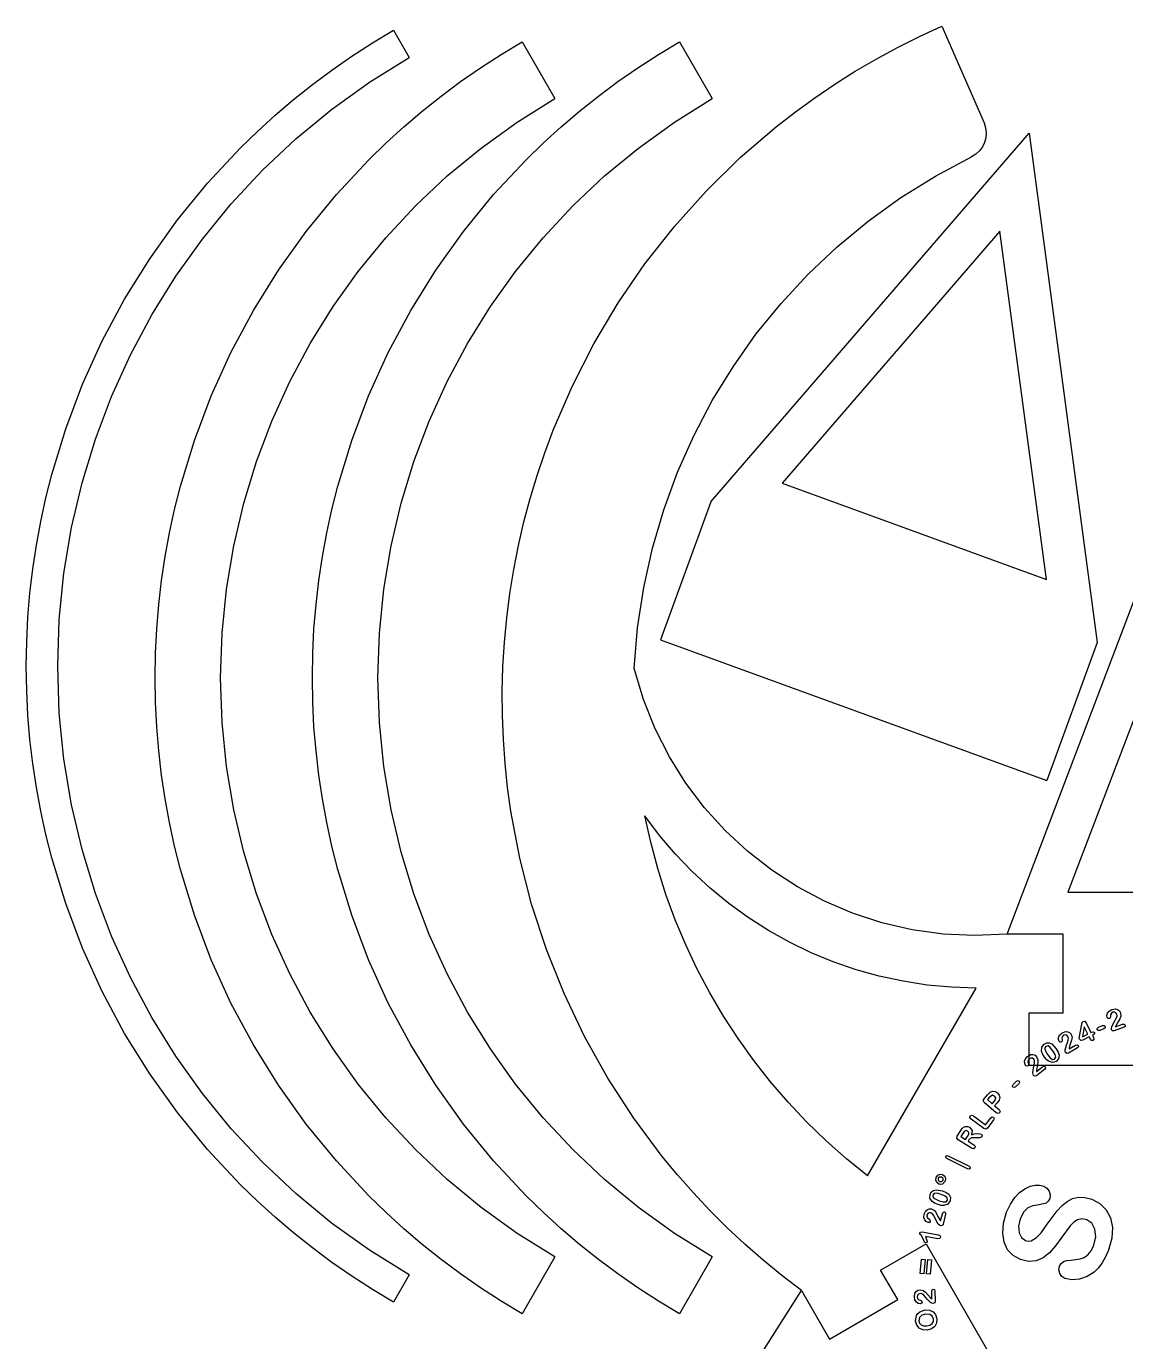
# Model space of a CAD drawing. Extents: x -180 to 1008, y 54 to 897.
# Drawn here: x 541.7 to 751.3, y 321.8 to 572.6 of the extents above; entities that cross this region are included whole.
import ezdxf

# ---------------------------------------------------------------- set-up
doc = ezdxf.new("R2010")
doc.units = 0

msp = doc.modelspace()

# ---------------------------------------------------------------- linework, layer by layer
at = {"layer": 'Visible'}
for p, q in [((607.68579, 569.455374), (611.69764, 571.861532)), ((611.696872, 571.861476), (614.697244, 566.665331)), ((712.004959, 570.674972), (716.25764, 572.624134)), ((716.257428, 572.624266), (724.329856, 554.211142)), ((603.773235, 566.928132), (607.68579, 569.455374)), ((632.235414, 567.251559), (636.247264, 569.657717)), ((636.247529, 569.657764), (642.49698, 558.832351)), ((662.235369, 567.251559), (666.24722, 569.657717)), ((666.24595, 569.657764), (672.498046, 558.832351)), ((707.837617, 568.594515), (712.004959, 570.674972)), ((599.961816, 564.282994), (603.773235, 566.928132)), ((628.322859, 564.724318), (632.235414, 567.251559)), ((658.322814, 564.724318), (662.235369, 567.251559)), ((703.757796, 566.385729), (707.837617, 568.594515)), ((596.253373, 561.523146), (599.961816, 564.282994)), ((607.112826, 561.943418), (614.697614, 566.665386)), ((624.51144, 562.079179), (628.322859, 564.724318)), ((654.511395, 562.079179), (658.322814, 564.724318)), ((699.767676, 564.051581), (703.757796, 566.385729)), ((599.915244, 556.770074), (607.112826, 561.943418)), ((620.802997, 559.319331), (624.51144, 562.079179)), ((650.802952, 559.319331), (654.511395, 562.079179)), ((695.869439, 561.595034), (699.767676, 564.051581)), ((592.649747, 558.651777), (596.253373, 561.523146)), ((617.199371, 556.447962), (620.802997, 559.319331)), ((647.199326, 556.447962), (650.802952, 559.319331)), ((692.065264, 559.019055), (695.869439, 561.595034)), ((589.152778, 555.672075), (592.649747, 558.651777)), ((593.11896, 551.169763), (599.915244, 556.770074)), ((635.280402, 554.339495), (642.497271, 558.832412)), ((665.280358, 554.339495), (672.497226, 558.832412)), ((688.357332, 556.32661), (692.065264, 559.019055)), ((585.764307, 552.587227), (589.152778, 555.672075)), ((613.702402, 553.46826), (617.199371, 556.447962)), ((628.431957, 549.417096), (635.280402, 554.339495)), ((643.702357, 553.46826), (647.199326, 556.447962)), ((658.431912, 549.417096), (665.280358, 554.339495)), ((684.747825, 553.520663), (688.357332, 556.32661)), ((582.486174, 549.400421), (585.764307, 552.587227)), ((610.31393, 550.383412), (613.702402, 553.46826)), ((640.313886, 550.383412), (643.702357, 553.46826)), ((672.225525, 481.949026), (732.926157, 552.242909)), ((677.832805, 547.580126), (684.747825, 553.520663)), ((724.328824, 554.211255), (724.634148, 553.275468)), ((724.634148, 553.275468), (724.749074, 552.325693)), ((724.749074, 552.325693), (724.682631, 551.386552)), ((732.926157, 552.242909), (745.898662, 455.135921)), ((576.268284, 542.733689), (582.486174, 549.400421)), ((586.738067, 545.166895), (593.11896, 551.169763)), ((607.035797, 547.196606), (610.31393, 550.383412)), ((621.965345, 544.088442), (628.431957, 549.417096)), ((637.035752, 547.196606), (640.313886, 550.383412)), ((651.9653, 544.088442), (658.431912, 549.417096)), ((724.041747, 549.638666), (723.485364, 548.879167)), ((724.443846, 550.482669), (724.041747, 549.638666)), ((724.682631, 551.386552), (724.443846, 550.482669)), ((600.817908, 540.529874), (607.035797, 547.196606)), ((630.817863, 540.529874), (637.035752, 547.196606)), ((671.337652, 541.22117), (677.832805, 547.580126)), ((715.05021, 544.046065), (721.945883, 547.712174)), ((722.783725, 548.228796), (721.945857, 547.712174)), ((723.485364, 548.879167), (722.783725, 548.228796)), ((580.786659, 538.785879), (586.738067, 545.166895)), ((570.513834, 535.697379), (576.268284, 542.733689)), ((615.893974, 538.376758), (621.965345, 544.088442)), ((645.893929, 538.376758), (651.9653, 544.088442)), ((708.47227, 539.956504), (715.05021, 544.046065)), ((595.063457, 533.493564), (600.817908, 540.529874)), ((625.063412, 533.493564), (630.817863, 540.529874)), ((665.27981, 534.467518), (671.337652, 541.22117)), ((702.226108, 535.464784), (708.47227, 539.956504)), ((575.278827, 532.051126), (580.786659, 538.785879)), ((610.231254, 532.305269), (615.893974, 538.376758)), ((640.231209, 532.305269), (645.893929, 538.376758)), ((565.237546, 528.316995), (570.513834, 535.697379)), ((659.676725, 527.342893), (665.27981, 534.467518)), ((696.325767, 530.592199), (702.226108, 535.464784)), ((570.228666, 524.987044), (575.278827, 532.051126)), ((589.787169, 526.11318), (595.063457, 533.493564)), ((604.990594, 525.897202), (610.231254, 532.305269)), ((619.787124, 526.11318), (625.063412, 533.493564)), ((634.990549, 525.897202), (640.231209, 532.305269)), ((727.351393, 533.548003), (685.862133, 485.49973)), ((736.220216, 467.171801), (727.351393, 533.548003)), ((690.785292, 525.36004), (696.325767, 530.592199)), ((560.454144, 520.618039), (565.237546, 528.316995)), ((654.545844, 519.871019), (659.676725, 527.342893)), ((565.650267, 517.618044), (570.228666, 524.987044)), ((585.003767, 518.414224), (589.787169, 526.11318)), ((600.185403, 519.175781), (604.990594, 525.897202)), ((615.003722, 518.414224), (619.787124, 526.11318)), ((630.185359, 519.175781), (634.990549, 525.897202)), ((685.618726, 519.789601), (690.785292, 525.36004)), ((556.178353, 512.626015), (560.454144, 520.618039)), ((595.829092, 512.164232), (600.185403, 519.175781)), ((625.829047, 512.164232), (630.185359, 519.175781)), ((649.904613, 512.07562), (654.545844, 519.871019)), ((680.840113, 513.902175), (685.618726, 519.789601)), ((561.557724, 509.968534), (565.650267, 517.618044)), ((580.727976, 510.422199), (585.003767, 518.414224)), ((610.727932, 510.422199), (615.003722, 518.414224)), ((552.424897, 504.366423), (556.178353, 512.626015)), ((591.935069, 504.885781), (595.829092, 512.164232)), ((621.935024, 504.885781), (625.829047, 512.164232)), ((645.770477, 503.98042), (649.904613, 512.07562)), ((676.463496, 507.719055), (680.840113, 513.902175)), ((557.96513, 502.062925), (561.557724, 509.968534)), ((576.97452, 502.162608), (580.727976, 510.422199)), ((606.974475, 502.162608), (610.727932, 510.422199)), ((672.502921, 501.261533), (676.463496, 507.719055)), ((549.208499, 495.864768), (552.424897, 504.366423)), ((588.516743, 497.363654), (591.935069, 504.885781)), ((618.516698, 497.363654), (621.935024, 504.885781)), ((554.886578, 493.925627), (557.96513, 502.062925)), ((573.758122, 493.660953), (576.97452, 502.162608)), ((603.758077, 493.660953), (606.974475, 502.162608)), ((642.160882, 495.609142), (645.770477, 503.98042)), ((668.97243, 494.550902), (672.502921, 501.261533)), ((585.587524, 489.621076), (588.516743, 497.363654)), ((615.587479, 489.621076), (618.516698, 497.363654)), ((546.543884, 487.146552), (549.208499, 495.864768)), ((640.55824, 491.327388), (642.160882, 495.609142)), ((665.886067, 487.608456), (668.97243, 494.550902)), ((552.33616, 485.581048), (554.886578, 493.925627)), ((571.093506, 484.942736), (573.758122, 493.660953)), ((601.093461, 484.942736), (603.758077, 493.660953)), ((583.16082, 481.681272), (585.587524, 489.621076)), ((613.160775, 481.681272), (615.587479, 489.621076)), ((639.093275, 486.985511), (640.55824, 491.327388)), ((545.423095, 482.714203), (546.543884, 487.146552)), ((637.768168, 482.586476), (639.093275, 486.985511)), ((663.257876, 480.455487), (665.886067, 487.608456)), ((550.327969, 477.053599), (552.33616, 485.581048)), ((569.972718, 480.510387), (571.093506, 484.942736)), ((599.972673, 480.510387), (601.093461, 484.942736)), ((685.862133, 485.49973), (736.220216, 467.171801)), ((728.721933, 399.510784), (761.718079, 486.325758)), ((544.445774, 478.237277), (545.423095, 482.714203)), ((581.250042, 473.567468), (583.16082, 481.681272)), ((611.249998, 473.567468), (613.160775, 481.681272)), ((636.5851, 478.133249), (637.768168, 482.586476)), ((672.225525, 481.949026), (662.650267, 455.63757)), ((568.995397, 476.033461), (569.972718, 480.510387)), ((598.995352, 476.033461), (599.972673, 480.510387)), ((661.101902, 473.113289), (663.257876, 480.455487)), ((543.613761, 473.718962), (544.445774, 478.237277)), ((548.876099, 468.367689), (550.327969, 477.053599)), ((635.546253, 473.628795), (636.5851, 478.133249)), ((568.163383, 471.515146), (568.995397, 476.033461)), ((598.163338, 471.515146), (598.995352, 476.033461)), ((542.928895, 469.162445), (543.613761, 473.718962)), ((567.478518, 466.958629), (568.163383, 471.515146)), ((579.868599, 465.30289), (581.250042, 473.567468)), ((597.478473, 466.958629), (598.163338, 471.515146)), ((609.868554, 465.30289), (611.249998, 473.567468)), ((634.653805, 469.076081), (635.546253, 473.628795)), ((659.432187, 465.603153), (661.101902, 473.113289)), ((542.393018, 464.570916), (542.928895, 469.162445)), ((633.909939, 464.478071), (634.653805, 469.076081)), ((547.994643, 459.547728), (548.876099, 468.367689)), ((566.94264, 462.3671), (567.478518, 466.958629)), ((596.942596, 462.3671), (597.478473, 466.958629)), ((762.874307, 466.85192), (740.321252, 407.510981)), ((542.00797, 459.947561), (542.393018, 464.570916)), ((579.0299, 456.910764), (579.868599, 465.30289)), ((609.029855, 456.910764), (609.868554, 465.30289)), ((633.316836, 459.83773), (633.909939, 464.478071)), ((658.262775, 457.946373), (659.432187, 465.603153)), ((566.557592, 457.743744), (566.94264, 462.3671)), ((596.557548, 457.743744), (596.942596, 462.3671)), ((541.775592, 455.295568), (542.00797, 459.947561)), ((547.697692, 450.618125), (547.994643, 459.547728)), ((632.878519, 455.180219), (633.316836, 459.83773)), ((566.325214, 453.091751), (566.557592, 457.743744)), ((578.747353, 448.414314), (579.0299, 456.910764)), ((596.325169, 453.091751), (596.557548, 457.743744)), ((608.747308, 448.414314), (609.029855, 456.910764)), ((657.607712, 450.164242), (658.262775, 457.946373)), ((541.697723, 450.618125), (541.775592, 455.295568)), ((632.596577, 450.530967), (632.878519, 455.180219)), ((662.650267, 455.63757), (736.323403, 428.8242)), ((745.898662, 455.135921), (736.323403, 428.8242)), ((566.247345, 448.414309), (566.325214, 453.091751)), ((596.247301, 448.414309), (596.325169, 453.091751)), ((541.775592, 445.940682), (541.697723, 450.618125)), ((547.994643, 441.688522), (547.697692, 450.618125)), ((632.46953, 445.893346), (632.596577, 450.530967)), ((659.374696, 444.283709), (657.607712, 450.164242)), ((566.325214, 443.736866), (566.247345, 448.414309)), ((579.0299, 439.917864), (578.747353, 448.414314)), ((596.325169, 443.736866), (596.247301, 448.414309)), ((609.029855, 439.917864), (608.747308, 448.414314)), ((542.00797, 441.288689), (541.775592, 445.940682)), ((632.495902, 441.270726), (632.46953, 445.893346)), ((661.630324, 438.671384), (659.374696, 444.283709)), ((548.876099, 432.868561), (547.994643, 441.688522)), ((566.557592, 439.084873), (566.325214, 443.736866)), ((596.557548, 439.084873), (596.325169, 443.736866)), ((542.393018, 436.665334), (542.00797, 441.288689)), ((566.94264, 434.461517), (566.557592, 439.084873)), ((579.868599, 431.525737), (579.0299, 439.917864)), ((596.942596, 434.461517), (596.557548, 439.084873)), ((609.868554, 431.525737), (609.029855, 439.917864)), ((632.674215, 436.66648), (632.495902, 441.270726)), ((542.928895, 432.073804), (542.393018, 436.665334)), ((633.00299, 432.083978), (632.674215, 436.66648)), ((664.34639, 433.347356), (661.630324, 438.671384)), ((567.478518, 429.869988), (566.94264, 434.461517)), ((597.478473, 429.869988), (596.942596, 434.461517)), ((543.613761, 427.517288), (542.928895, 432.073804)), ((550.327969, 424.182651), (548.876099, 432.868561)), ((581.250042, 423.261159), (579.868599, 431.525737)), ((611.249998, 423.261159), (609.868554, 431.525737)), ((633.480751, 427.526592), (633.00299, 432.083978)), ((667.494689, 428.331717), (664.34639, 433.347356)), ((568.163383, 425.313471), (567.478518, 429.869988)), ((598.163338, 425.313471), (597.478473, 429.869988)), ((544.445774, 422.998973), (543.613761, 427.517288)), ((634.106018, 422.997694), (633.480751, 427.526592)), ((671.047015, 423.644556), (667.494689, 428.331717)), ((552.33616, 415.655202), (550.327969, 424.182651)), ((568.995397, 420.795156), (568.163383, 425.313471)), ((598.995352, 420.795156), (598.163338, 425.313471)), ((545.423095, 418.522047), (544.445774, 422.998973)), ((583.16082, 415.147356), (581.250042, 423.261159)), ((613.160775, 415.147356), (611.249998, 423.261159)), ((635.793164, 414.038843), (634.106018, 422.997694)), ((660.764199, 417.046394), (659.641217, 422.126929)), ((662.457459, 418.36844), (659.641217, 422.126929)), ((674.975164, 419.305962), (671.047015, 423.644556)), ((569.972718, 416.31823), (568.995397, 420.795156)), ((599.972673, 416.31823), (598.995352, 420.795156)), ((679.25093, 415.336026), (674.975164, 419.305962)), ((546.543884, 414.089698), (545.423095, 418.522047)), ((571.093506, 411.885881), (569.972718, 416.31823)), ((601.093461, 411.885881), (599.972673, 416.31823)), ((662.110505, 412.039881), (660.764199, 417.046394)), ((665.475882, 414.810494), (662.457459, 418.36844)), ((549.208499, 405.371482), (546.543884, 414.089698)), ((554.886578, 407.310623), (552.33616, 415.655202)), ((585.587524, 407.207552), (583.16082, 415.147356)), ((615.587479, 407.207552), (613.160775, 415.147356)), ((638.052605, 405.234397), (635.793164, 414.038843)), ((668.685489, 411.458814), (665.475882, 414.810494)), ((683.846109, 411.754838), (679.25093, 415.336026)), ((573.758122, 403.167664), (571.093506, 411.885881)), ((603.758077, 403.167664), (601.093461, 411.885881)), ((663.676044, 407.114012), (662.110505, 412.039881)), ((672.07528, 408.319122), (668.685489, 411.458814)), ((688.732495, 408.582488), (683.846109, 411.754838)), ((557.96513, 399.173324), (554.886578, 407.310623)), ((588.516743, 399.464974), (585.587524, 407.207552)), ((618.516698, 399.464974), (615.587479, 407.207552)), ((665.456721, 402.275405), (663.676044, 407.114012)), ((675.634259, 405.397141), (672.07528, 408.319122)), ((693.881883, 405.839065), (688.732495, 408.582488)), ((740.321252, 407.510981), (793.909893, 407.511774)), ((552.424897, 396.869826), (549.208499, 405.371482)), ((640.872518, 396.611325), (638.052605, 405.234397)), ((679.351427, 402.698594), (675.634259, 405.397141)), ((699.266069, 403.54466), (693.881883, 405.839065)), ((576.97452, 394.666009), (573.758122, 403.167664)), ((606.974475, 394.666009), (603.758077, 403.167664)), ((667.448446, 397.530681), (665.456721, 402.275405)), ((683.215786, 400.229204), (679.351427, 402.698594)), ((704.856846, 401.719362), (699.266069, 403.54466)), ((710.626011, 400.383262), (704.856846, 401.719362)), ((561.557724, 391.267716), (557.96513, 399.173324)), ((591.935069, 391.942846), (588.516743, 399.464974)), ((621.935024, 391.942846), (618.516698, 399.464974)), ((687.216337, 397.994693), (683.215786, 400.229204)), ((716.545357, 399.556449), (710.626011, 400.383262)), ((722.58668, 399.259014), (716.545357, 399.556449)), ((728.721775, 399.511046), (722.58668, 399.259014)), ((728.721933, 399.511049), (728.721933, 399.511843)), ((728.721933, 399.511843), (728.721933, 399.511843)), ((739.42167, 399.510784), (728.721933, 399.510784)), ((739.42167, 384.512103), (739.42167, 399.510784)), ((556.178353, 388.610235), (552.424897, 396.869826)), ((644.241082, 388.196599), (640.872518, 396.611325)), ((669.647123, 392.886461), (667.448446, 397.530681)), ((691.342082, 396.000784), (687.216337, 397.994693)), ((580.727976, 386.406418), (576.97452, 394.666009)), ((610.727932, 386.406418), (606.974475, 394.666009)), ((695.582024, 394.253201), (691.342082, 396.000784)), ((699.925164, 392.757665), (695.582024, 394.253201)), ((565.650267, 383.618206), (561.557724, 391.267716)), ((595.829092, 384.664396), (591.935069, 391.942846)), ((625.829047, 384.664396), (621.935024, 391.942846)), ((672.048661, 388.349363), (669.647123, 392.886461)), ((704.360504, 391.519899), (699.925164, 392.757665)), ((708.877045, 390.545627), (704.360504, 391.519899)), ((702.115467, 353.428363), (722.803212, 389.261104)), ((713.463791, 389.840571), (708.877045, 390.545627)), ((718.109741, 389.410454), (713.463791, 389.840571)), ((722.8039, 389.260998), (718.109741, 389.410454)), ((560.454144, 380.618211), (556.178353, 388.610235)), ((585.003767, 378.414393), (580.727976, 386.406418)), ((615.003722, 378.414393), (610.727932, 386.406418)), ((648.146474, 380.017189), (644.241082, 388.196599)), ((674.648966, 383.926007), (672.048661, 388.349363)), ((600.185403, 377.652847), (595.829092, 384.664396)), ((630.185359, 377.652847), (625.829047, 384.664396)), ((677.443947, 379.623014), (674.648966, 383.926007)), ((732.923511, 374.511924), (732.923511, 384.512103)), ((732.923511, 384.512103), (739.42167, 384.512103)), ((747.768523, 384.041924), (747.877663, 384.469156)), ((747.820831, 383.649819), (747.768523, 384.041924)), ((747.877663, 384.469156), (748.183045, 384.858413)), ((748.183045, 384.858413), (748.709697, 385.1559)), ((748.450856, 383.921644), (748.410348, 383.613209)), ((748.462497, 384.159758), (748.450856, 383.921644)), ((748.609196, 384.458522), (748.462497, 384.159758)), ((748.878845, 384.637354), (748.609196, 384.458522)), ((748.709697, 385.1559), (749.412959, 385.271398)), ((749.192376, 384.67002), (748.878845, 384.637354)), ((749.473866, 384.545653), (749.192376, 384.67002)), ((749.412959, 385.271398), (749.803695, 385.160578)), ((749.655661, 384.285634), (749.473866, 384.545653)), ((749.591235, 383.574852), (749.692147, 383.953479)), ((749.692147, 383.953479), (749.655661, 384.285634)), ((749.803695, 385.160578), (750.128921, 384.906393)), ((750.128921, 384.906393), (750.342677, 384.549418)), ((750.391016, 383.921919), (750.219355, 383.406609)), ((750.342677, 384.549418), (750.391016, 383.921919)), ((570.228666, 376.249206), (565.650267, 383.618206)), ((742.547983, 380.036584), (742.981978, 382.373881)), ((742.981978, 382.373881), (743.066671, 382.718125)), ((743.066671, 382.718125), (743.223728, 382.89144)), ((743.423091, 381.891123), (743.077863, 379.980918)), ((743.223728, 382.89144), (743.549972, 382.922135)), ((744.113467, 380.49186), (743.423091, 381.891123)), ((743.549972, 382.922135), (743.79655, 382.652995)), ((743.79655, 382.652995), (744.71624, 380.788918)), ((745.911415, 381.571957), (746.150121, 381.772497)), ((745.91406, 381.319113), (745.911415, 381.571957)), ((746.096834, 381.142882), (745.91406, 381.319113)), ((746.150121, 381.772497), (746.931276, 382.104139)), ((747.184509, 381.508393), (746.40338, 381.176752)), ((746.931276, 382.104139), (747.23888, 382.135537)), ((747.184535, 381.508393), (747.184509, 381.508393)), ((747.4243, 381.706463), (747.184535, 381.508393)), ((747.23888, 382.135537), (747.421654, 381.959306)), ((747.421654, 381.959306), (747.4243, 381.706463)), ((747.985904, 383.452276), (747.820831, 383.649819)), ((748.225643, 383.44418), (747.985904, 383.452276)), ((748.410348, 383.613209), (748.225643, 383.44418)), ((748.62765, 381.585413), (748.691494, 381.876544)), ((748.645642, 381.320791), (748.62765, 381.585413)), ((748.840719, 381.111196), (748.645642, 381.320791)), ((748.691494, 381.876544), (749.083976, 382.69083)), ((749.083976, 382.69083), (749.35274, 383.158248)), ((751.03398, 381.78167), (749.173644, 381.113842)), ((749.35274, 383.158248), (749.591235, 383.574852)), ((749.491858, 382.086859), (749.426982, 381.878103)), ((749.426982, 381.878103), (749.42722, 381.878222)), ((749.42722, 381.878222), (750.746643, 382.351873)), ((749.839255, 382.756553), (749.491858, 382.086859)), ((750.219355, 383.406609), (749.839255, 382.756553)), ((750.746643, 382.351873), (751.076472, 382.378969)), ((751.250832, 381.956533), (751.03398, 381.78167)), ((751.076472, 382.378969), (751.259034, 382.196269)), ((751.259034, 382.196269), (751.250832, 381.956533)), ((565.237546, 372.919255), (560.454144, 380.618211)), ((652.576871, 372.100065), (648.146474, 380.017189)), ((680.429508, 375.447003), (677.443947, 379.623014)), ((735.809662, 378.579219), (736.275884, 378.78703)), ((736.275884, 378.78703), (736.750308, 378.792322)), ((736.750308, 378.792322), (737.230632, 378.603269)), ((738.512034, 379.470443), (738.541138, 379.910436)), ((738.63525, 379.094539), (738.512034, 379.470443)), ((738.541138, 379.910436), (738.770108, 380.349017)), ((738.833687, 378.930553), (738.63525, 379.094539)), ((738.770108, 380.349017), (739.233393, 380.73788)), ((739.070859, 378.966475), (738.833687, 378.930553)), ((739.221486, 379.166458), (739.070859, 378.966475)), ((739.262107, 380.033866), (739.172591, 379.713298)), ((739.172591, 379.713298), (739.204818, 379.477097)), ((739.204818, 379.477097), (739.221486, 379.166458)), ((739.233393, 380.73788), (739.903634, 380.980164)), ((739.494457, 380.259035), (739.262107, 380.033866)), ((739.796743, 380.348549), (739.494457, 380.259035)), ((740.096224, 380.277804), (739.796743, 380.348549)), ((739.903634, 380.980164), (740.308049, 380.942741)), ((740.052462, 378.382954), (740.231109, 378.891673)), ((740.322549, 380.055459), (740.096224, 380.277804)), ((740.231109, 378.891673), (740.389329, 379.344898)), ((740.308049, 380.942741), (740.674312, 380.752384)), ((740.419227, 379.735597), (740.322549, 380.055459)), ((740.389329, 379.344898), (740.419227, 379.735597)), ((740.674312, 380.752384), (740.949795, 380.440568)), ((741.037743, 379.294495), (740.783055, 378.585841)), ((740.949795, 380.440568), (741.112197, 379.832524)), ((741.112197, 379.832524), (741.037743, 379.294495)), ((742.494616, 379.615302), (742.497262, 379.739)), ((742.522927, 379.515467), (742.494616, 379.615302)), ((742.497262, 379.739), (742.517106, 379.874609)), ((742.517106, 379.874609), (742.547983, 380.036584)), ((742.775127, 379.289534), (742.522927, 379.515467)), ((743.170626, 379.355891), (742.775127, 379.289534)), ((743.077863, 379.980918), (744.113467, 380.49186)), ((744.379611, 379.952383), (743.170626, 379.355891)), ((744.600644, 379.504428), (744.379611, 379.952383)), ((744.601385, 379.504423), (744.600644, 379.504428)), ((744.818713, 379.270267), (744.601385, 379.504423)), ((744.71624, 380.788918), (744.819798, 380.840011)), ((745.083032, 379.286883), (744.818713, 379.270267)), ((744.819798, 380.840011), (745.140975, 380.935587)), ((745.12936, 380.321924), (744.982464, 380.249441)), ((744.982464, 380.249441), (745.20347, 379.801486)), ((745.258239, 379.484122), (745.083032, 379.286883)), ((745.373015, 380.520001), (745.12936, 380.321924)), ((745.140975, 380.935587), (745.36349, 380.769865)), ((745.20347, 379.801486), (745.258239, 379.484122)), ((745.36349, 380.769865), (745.373015, 380.520001)), ((746.40338, 381.176752), (746.096834, 381.142882)), ((749.173644, 381.113842), (748.840719, 381.111196)), ((575.278827, 369.185124), (570.228666, 376.249206)), ((589.787169, 370.715437), (585.003767, 378.414393)), ((604.990594, 370.931426), (600.185403, 377.652847)), ((619.787124, 370.715437), (615.003722, 378.414393)), ((634.990549, 370.931426), (630.185359, 377.652847)), ((732.217974, 375.777269), (732.622098, 376.227314)), ((732.622098, 376.227314), (733.251674, 376.561273)), ((733.251674, 376.561273), (733.657359, 376.580985)), ((733.657359, 376.580985), (734.046719, 376.44392)), ((734.046719, 376.44392), (734.36324, 376.17386)), ((735.280655, 377.258597), (735.3282, 378.003266)), ((735.484781, 376.721581), (735.280655, 377.258597)), ((735.3282, 378.003266), (735.809662, 378.579219)), ((735.861256, 376.094123), (735.484781, 376.721581)), ((735.92797, 377.89171), (735.919358, 377.561444)), ((735.919358, 377.561444), (736.427199, 376.574928)), ((736.125998, 378.135076), (735.92797, 377.89171)), ((736.536207, 378.2201), (736.125998, 378.135076)), ((736.427199, 376.574928), (736.942474, 375.925184)), ((736.966895, 377.941851), (736.536207, 378.2201)), ((737.468518, 377.312067), (736.966895, 377.941851)), ((737.230632, 378.603269), (738.106481, 377.682687)), ((737.89447, 376.588327), (737.468518, 377.312067)), ((737.468518, 377.312067), (737.468518, 377.312067)), ((738.009723, 376.071919), (737.89447, 376.588327)), ((738.106481, 377.68269), (738.4892, 377.026995)), ((738.106481, 377.682687), (738.106481, 377.68269)), ((738.4892, 377.026995), (738.649193, 376.440324)), ((738.649193, 376.440324), (738.534523, 375.770141)), ((739.806135, 377.212684), (739.81566, 377.510581)), ((739.872228, 376.955822), (739.806135, 377.212684)), ((739.81566, 377.510581), (740.052462, 378.382954)), ((740.102389, 376.785478), (739.872228, 376.955822)), ((740.429228, 376.848909), (740.102389, 376.785478)), ((742.135868, 377.84599), (740.429228, 376.848909)), ((740.564139, 377.863876), (740.538475, 377.646772)), ((740.538475, 377.646772), (740.538501, 377.646772)), ((740.538501, 377.646772), (741.748916, 378.353942)), ((740.783055, 378.585841), (740.564139, 377.863876)), ((741.748916, 378.353942), (742.068188, 378.440953)), ((742.068188, 378.440953), (742.281124, 378.29476)), ((742.317055, 378.057593), (742.135868, 377.84599)), ((742.281124, 378.29476), (742.317055, 378.057593)), ((683.601559, 371.404595), (680.429508, 375.447003)), ((732.052822, 375.310891), (732.217974, 375.777269)), ((732.085789, 374.871172), (732.052822, 375.310891)), ((732.260519, 374.516282), (732.085789, 374.871172)), ((732.480017, 374.381773), (732.260519, 374.516282)), ((732.709808, 374.450631), (732.480017, 374.381773)), ((732.749376, 375.534304), (732.705733, 375.204343)), ((732.705733, 375.204343), (732.770821, 374.975005)), ((732.830881, 374.66978), (732.709808, 374.450631)), ((732.947827, 375.789858), (732.749376, 375.534304)), ((732.770821, 374.975005), (732.830881, 374.66978)), ((757.921313, 374.511924), (732.923511, 374.511924)), ((733.234529, 375.920913), (732.947827, 375.789858)), ((733.540995, 375.892907), (733.234529, 375.920913)), ((733.796265, 375.70453), (733.540995, 375.892907)), ((733.651512, 373.113698), (733.76351, 374.010672)), ((733.76351, 374.010672), (733.868999, 374.53943)), ((733.936891, 375.401402), (733.796265, 375.70453)), ((733.868999, 374.53943), (733.962026, 375.010375)), ((733.962026, 375.010375), (733.936891, 375.401402)), ((734.459336, 374.31409), (734.343925, 373.568546)), ((734.348132, 373.350008), (735.447289, 374.220073)), ((735.901737, 373.771468), (734.351942, 372.544707)), ((734.36324, 376.17386), (734.609381, 375.594632)), ((734.612027, 375.051478), (734.459336, 374.31409)), ((734.609381, 375.594632), (734.612027, 375.051478)), ((735.447289, 374.220073), (735.751216, 374.351039)), ((735.751216, 374.351039), (735.982567, 374.236184)), ((736.222465, 375.631859), (735.861256, 376.094123)), ((736.051412, 374.006407), (735.901737, 373.771468)), ((735.982567, 374.236184), (736.051412, 374.006407)), ((736.601638, 375.29568), (736.222465, 375.631859)), ((737.363505, 375.041985), (736.601638, 375.29568)), ((736.942474, 375.925184), (737.382211, 375.633629)), ((738.099178, 375.264721), (737.363505, 375.041985)), ((737.382211, 375.633629), (737.787314, 375.711893)), ((737.787314, 375.711893), (738.009723, 376.071919)), ((738.534523, 375.770141), (738.099178, 375.264721)), ((570.513834, 365.538871), (565.237546, 372.919255)), ((657.520452, 364.472198), (652.576871, 372.100065)), ((686.956005, 367.502409), (683.601559, 371.404595)), ((729.879219, 370.897792), (730.493528, 371.483293)), ((730.493528, 371.483293), (730.770361, 371.621011)), ((730.770361, 371.621011), (731.003486, 371.52044)), ((731.094714, 371.28461), (730.940065, 371.014793)), ((731.003486, 371.52044), (731.094714, 371.28461)), ((733.683949, 372.817421), (733.651512, 373.113698)), ((733.785443, 372.572377), (733.683949, 372.817421)), ((734.037221, 372.436025), (733.785443, 372.572377)), ((734.351942, 372.544707), (734.037221, 372.436025)), ((734.343925, 373.568546), (734.348952, 373.350003)), ((734.348952, 373.350003), (734.348132, 373.350008)), ((580.786659, 362.45037), (575.278827, 369.185124)), ((595.063457, 363.335053), (589.787169, 370.715437)), ((610.231254, 364.523359), (604.990594, 370.931426)), ((625.063412, 363.335053), (619.787124, 370.715437)), ((640.231209, 364.523359), (634.990549, 370.931426)), ((724.339619, 368.156786), (725.009516, 368.930199)), ((725.009516, 368.930199), (725.519447, 369.412275)), ((725.929974, 368.81155), (725.335588, 368.391955)), ((725.519447, 369.412275), (725.960454, 369.580986)), ((726.350926, 368.649456), (725.929974, 368.81155)), ((725.960454, 369.580986), (726.424533, 369.534311)), ((726.424533, 369.534311), (726.867974, 369.271022)), ((726.867974, 369.271022), (727.207216, 368.854616)), ((727.207216, 368.854616), (727.315516, 368.393088)), ((729.726449, 370.626031), (729.879219, 370.897792)), ((729.817651, 370.3902), (729.726449, 370.626031)), ((730.050775, 370.289629), (729.817651, 370.3902)), ((730.325756, 370.429292), (730.050775, 370.289629)), ((730.940065, 371.014793), (730.325756, 370.429292)), ((730.940065, 371.014793), (730.940065, 371.014793)), ((690.488754, 363.747065), (686.956005, 367.502409)), ((724.173461, 367.792654), (724.339619, 368.156786)), ((724.378539, 367.455152), (724.173461, 367.792654)), ((726.672394, 365.468342), (724.378539, 367.455152)), ((725.335588, 368.391955), (724.983958, 367.985963)), ((724.983958, 367.985963), (725.893382, 367.198273)), ((725.335588, 368.391955), (725.335588, 368.391955)), ((725.893382, 367.198273), (726.245013, 367.604263)), ((726.245013, 367.604263), (726.508062, 367.998187)), ((726.826328, 367.356576), (726.348095, 366.804426)), ((726.348095, 366.804426), (727.190527, 366.074756)), ((726.551797, 368.344018), (726.350926, 368.649456)), ((726.508062, 367.998187), (726.551797, 368.344018)), ((727.188589, 367.892794), (726.826328, 367.356576)), ((726.826328, 367.356576), (726.826328, 367.356576)), ((727.315516, 368.393088), (727.188589, 367.892794)), ((576.268284, 358.502561), (570.513834, 365.538871)), ((615.893974, 358.45187), (610.231254, 364.523359)), ((645.893929, 358.45187), (640.231209, 364.523359)), ((662.965394, 357.160559), (657.520452, 364.472198)), ((694.195714, 360.145183), (690.488754, 363.747065)), ((721.633596, 364.578595), (721.707997, 364.881317)), ((721.860502, 364.276126), (721.633596, 364.578595)), ((721.707997, 364.881317), (721.977977, 365.042033)), ((724.294084, 362.467656), (721.860502, 364.276126)), ((721.977977, 365.042033), (722.336249, 364.916316)), ((722.336249, 364.916316), (724.63619, 363.207161)), ((722.336249, 364.916316), (722.336249, 364.916316)), ((724.63619, 363.207161), (725.600489, 364.504784)), ((726.126427, 364.113937), (724.977925, 362.568428)), ((725.600489, 364.504784), (725.852134, 364.685828)), ((725.852134, 364.685828), (726.104281, 364.628932)), ((726.104281, 364.628932), (726.233107, 364.40606)), ((726.233107, 364.40606), (726.126427, 364.113937)), ((727.016484, 365.315966), (726.672394, 365.468342)), ((727.297736, 365.456082), (727.016484, 365.315966)), ((727.190527, 366.074756), (727.39071, 365.752137)), ((727.39071, 365.752137), (727.297736, 365.456082)), ((586.738067, 356.069355), (580.786659, 362.45037)), ((600.817908, 356.298744), (595.063457, 363.335053)), ((630.817863, 356.298744), (625.063412, 363.335053)), ((719.217292, 360.993556), (719.908144, 362.091393)), ((720.280572, 361.558771), (719.888645, 360.935983)), ((719.908144, 362.091393), (720.173177, 362.467193)), ((720.173177, 362.467193), (720.433553, 362.709501)), ((720.280598, 361.558771), (720.280572, 361.558771)), ((720.623815, 361.993259), (720.280598, 361.558771)), ((720.433553, 362.709501), (720.796694, 362.868084)), ((720.90594, 362.088612), (720.623815, 361.993259)), ((720.796694, 362.868084), (721.19751, 362.869672)), ((721.193489, 362.006028), (720.90594, 362.088612)), ((721.185128, 360.964166), (721.401663, 361.399045)), ((721.417273, 361.741453), (721.193489, 362.006028)), ((721.19751, 362.869672), (721.580785, 362.717335)), ((721.401663, 361.399045), (721.417273, 361.741453)), ((721.580785, 362.717335), (722.043276, 362.131207)), ((722.043276, 362.131207), (721.958742, 361.295964)), ((721.958742, 361.295964), (722.456555, 361.46182)), ((722.456555, 361.46182), (723.037394, 361.50245)), ((723.037394, 361.50245), (723.542853, 361.463606)), ((723.542853, 361.463606), (723.82048, 361.390446)), ((723.82048, 361.390446), (723.925123, 361.264301)), ((723.925123, 361.264301), (723.953619, 361.087721)), ((724.660981, 362.335534), (724.294084, 362.467656)), ((724.977925, 362.568428), (724.660981, 362.335534)), ((698.07279, 356.703382), (694.195714, 360.145183)), ((719.116221, 360.616112), (719.217292, 360.993556)), ((719.370644, 360.31956), (719.116221, 360.616112)), ((721.934559, 358.706151), (719.370644, 360.31956)), ((719.888645, 360.935983), (720.804658, 360.359562)), ((720.804658, 360.359562), (721.185128, 360.964166)), ((721.43754, 360.291289), (721.288791, 360.054903)), ((721.288791, 360.054903), (722.359347, 359.381219)), ((721.672649, 360.558986), (721.43754, 360.291265)), ((721.43754, 360.291265), (721.43754, 360.291289)), ((721.995837, 360.67926), (721.672649, 360.558986)), ((722.29717, 358.601704), (721.934559, 358.706151)), ((722.537623, 360.703205), (721.995837, 360.67926)), ((722.559081, 358.785934), (722.29717, 358.601704)), ((722.359347, 359.381219), (722.612103, 359.092075)), ((723.157885, 360.690479), (722.537623, 360.703205)), ((722.612103, 359.092075), (722.559081, 358.785934)), ((723.493218, 360.688891), (723.157885, 360.690479)), ((723.71171, 360.738606), (723.493218, 360.688891)), ((723.886414, 360.895205), (723.71171, 360.738606)), ((723.953619, 361.087721), (723.886414, 360.895205)), ((582.486174, 351.835829), (576.268284, 358.502561)), ((607.035797, 349.632011), (600.817908, 356.298744)), ((621.965345, 352.740186), (615.893974, 358.45187)), ((637.035752, 349.632011), (630.817863, 356.298744)), ((651.9653, 352.740186), (645.893929, 358.45187)), ((665.87218, 353.631752), (662.965394, 357.160559)), ((702.11589, 353.428284), (698.07279, 356.703382)), ((717.041679, 356.960343), (717.055437, 357.196909)), ((717.247762, 356.760474), (717.041679, 356.960343)), ((717.055437, 357.196909), (717.237153, 357.342993)), ((717.237153, 357.342993), (717.51687, 357.295477)), ((721.199098, 354.772839), (717.247762, 356.760474)), ((717.51687, 357.295477), (717.516896, 357.295477)), ((717.516896, 357.295477), (721.468232, 355.307842)), ((593.11896, 350.066487), (586.738067, 356.069355)), ((668.899874, 350.192117), (665.87218, 353.631752)), ((715.508764, 353.573778), (715.937547, 353.764127)), ((715.937547, 353.764127), (716.428269, 353.694198)), ((716.428269, 353.694198), (716.826096, 353.404022)), ((716.428269, 353.694198), (716.428269, 353.694198)), ((721.48244, 354.726516), (721.199098, 354.772839)), ((721.468232, 355.307842), (721.675532, 355.110373)), ((721.664155, 354.878604), (721.48244, 354.726516)), ((721.675532, 355.110373), (721.664155, 354.878604)), ((585.764307, 348.649023), (582.486174, 351.835829)), ((628.431957, 347.411532), (621.965345, 352.740186)), ((658.431912, 347.411532), (651.9653, 352.740186)), ((715.122817, 352.629069), (715.206399, 353.146112)), ((715.295643, 352.192927), (715.122817, 352.629069)), ((715.206399, 353.146112), (715.508764, 353.573778)), ((715.695983, 351.901738), (715.295643, 352.192927)), ((715.824941, 353.232834), (715.579302, 352.993762)), ((715.579302, 352.993762), (715.58724, 352.651093)), ((715.58724, 352.651093), (715.900109, 352.401437)), ((716.061452, 351.823501), (715.695983, 351.901738)), ((716.224117, 353.194496), (715.824941, 353.232834)), ((715.900109, 352.401437), (716.293306, 352.362644)), ((716.407076, 351.89552), (716.061452, 351.823501)), ((716.531933, 352.946873), (716.224064, 353.194496)), ((716.224064, 353.194496), (716.224117, 353.194496)), ((716.293306, 352.362644), (716.536431, 352.602732)), ((716.906874, 352.451399), (716.407076, 351.89552)), ((716.536431, 352.602732), (716.531933, 352.946873)), ((716.826096, 353.404022), (716.99498, 352.9724)), ((716.99498, 352.9724), (716.906874, 352.451399)), ((732.108807, 351.011318), (733.101457, 351.461633)), ((733.101457, 351.461633), (734.048836, 351.673443)), ((734.048836, 351.673443), (734.928138, 351.673544)), ((734.928138, 351.673544), (735.716502, 351.488695)), ((735.716502, 351.488695), (736.3179, 351.125533)), ((736.3179, 351.125533), (736.76441, 350.542927)), ((589.152778, 345.564175), (585.764307, 348.649023)), ((599.915244, 344.466176), (593.11896, 350.066487)), ((610.31393, 346.445205), (607.035797, 349.632011)), ((640.313886, 346.445205), (637.035752, 349.632011)), ((672.046996, 346.845023), (668.899874, 350.192117)), ((714.013182, 349.190297), (714.052923, 349.939934)), ((714.421831, 348.565952), (714.013182, 349.190297)), ((714.052923, 349.939934), (714.301287, 350.385863)), ((714.301287, 350.385863), (714.677709, 350.674687)), ((714.572431, 349.774313), (714.559976, 349.460805)), ((714.559976, 349.460805), (714.75121, 349.191395)), ((714.849661, 350.088418), (714.572431, 349.774313)), ((714.677709, 350.674687), (715.175443, 350.811548)), ((714.75121, 349.191395), (715.749297, 348.706705)), ((715.361153, 350.124124), (714.849661, 350.088418)), ((715.175443, 350.811548), (716.428402, 350.600344)), ((716.140297, 349.921128), (715.361153, 350.124124)), ((715.749297, 348.706705), (716.551327, 348.495917)), ((716.915235, 349.597567), (716.140297, 349.921128)), ((716.140297, 349.921128), (716.140297, 349.921128)), ((716.428402, 350.600344), (717.127959, 350.305302)), ((716.428402, 350.600344), (716.428402, 350.600344)), ((717.317242, 349.253521), (716.915235, 349.597567)), ((717.078059, 348.526426), (717.355236, 348.832038)), ((717.127959, 350.305302), (717.607886, 349.931873)), ((717.355236, 348.832038), (717.317242, 349.253521)), ((717.872999, 348.661334), (717.417969, 348.041813)), ((717.607886, 349.931873), (717.918136, 349.326859)), ((717.918136, 349.326859), (717.872999, 348.661334)), ((729.345225, 348.08453), (730.18468, 349.336304)), ((730.18468, 349.336304), (731.113744, 350.310179)), ((731.113744, 350.310179), (732.108807, 351.011318)), ((736.562447, 348.604415), (736.164494, 348.271387)), ((736.857675, 349.150914), (736.562447, 348.604415)), ((736.76441, 350.542927), (736.968251, 349.857553)), ((736.968251, 349.857553), (736.857675, 349.150914)), ((740.159698, 348.574922), (741.187814, 349.110486)), ((741.187814, 349.110486), (742.312345, 349.376563)), ((742.312345, 349.376563), (743.54132, 349.355582)), ((743.54132, 349.355582), (744.898803, 348.994746)), ((744.898803, 348.994746), (746.433384, 348.170111)), ((744.898803, 348.994746), (744.898803, 348.994746)), ((613.702402, 343.360357), (610.31393, 346.445205)), ((635.280402, 342.489133), (628.431957, 347.411532)), ((643.702357, 343.360357), (640.313886, 346.445205)), ((665.280358, 342.489133), (658.431912, 347.411532)), ((675.31207, 343.593843), (672.046996, 346.845023)), ((712.859812, 345.54351), (712.913205, 346.14601)), ((712.913205, 346.14601), (713.216629, 346.790878)), ((713.216629, 346.790878), (713.529392, 347.049997)), ((713.587018, 346.268237), (713.436233, 345.991388)), ((713.529392, 347.049997), (713.923118, 347.173883)), ((713.849009, 346.429651), (713.587018, 346.268237)), ((714.16627, 346.432032), (713.849009, 346.429651)), ((713.923118, 347.173883), (714.338381, 347.147663)), ((714.460619, 346.273849), (714.16627, 346.432032)), ((714.338381, 347.147663), (714.882761, 346.831867)), ((714.907288, 348.258729), (714.421831, 348.565952)), ((714.715386, 345.976124), (714.460619, 346.273849)), ((714.882761, 346.831867), (715.210024, 346.398367)), ((715.584885, 347.982515), (714.907288, 348.258729)), ((715.210024, 346.398367), (715.530169, 345.71678)), ((716.151172, 347.829327), (715.584885, 347.982515)), ((716.020256, 344.879245), (716.377814, 346.234735)), ((716.656208, 347.787792), (716.151172, 347.829327)), ((716.377814, 346.234735), (716.542411, 346.521826)), ((717.010511, 346.148389), (716.506374, 344.237202)), ((716.542411, 346.521826), (716.79641, 346.5687)), ((716.551327, 348.495917), (717.078059, 348.526426)), ((717.417969, 348.041813), (716.656208, 347.787792)), ((716.79641, 346.5687), (716.989344, 346.426158)), ((716.989344, 346.426158), (717.010511, 346.148389)), ((728.042868, 344.42981), (728.635071, 346.514511)), ((728.635071, 346.514511), (729.345225, 348.08453)), ((731.904146, 346.563725), (731.242007, 345.249402)), ((732.704701, 347.330191), (731.904146, 346.563725)), ((733.66101, 347.732041), (732.704701, 347.330191)), ((734.816021, 347.94297), (733.66101, 347.732041)), ((736.164494, 348.271387), (734.816021, 347.94297)), ((736.362482, 344.228048), (738.253298, 346.7911)), ((738.253298, 346.7911), (739.195524, 347.800209)), ((739.195524, 347.800209), (740.159698, 348.574922)), ((746.433384, 348.170111), (747.630093, 346.968146)), ((747.630093, 346.968146), (748.438824, 345.44037)), ((592.649747, 342.584473), (589.152778, 345.564175)), ((607.112826, 339.292831), (599.915244, 344.466176)), ((678.693617, 340.441948), (675.31207, 343.593843)), ((713.007449, 345.071295), (712.859812, 345.54351)), ((713.297591, 344.739241), (713.007449, 345.071295)), ((713.65028, 344.560107), (713.297591, 344.739241)), ((713.436233, 345.991388), (713.430756, 345.667879)), ((713.430756, 345.667879), (713.593765, 345.377693)), ((713.593765, 345.377693), (713.783392, 345.233238)), ((713.906582, 344.584158), (713.65028, 344.560107)), ((713.783392, 345.233238), (714.014558, 345.025059)), ((714.049139, 344.777084), (713.906582, 344.584158)), ((714.014558, 345.025059), (714.049139, 344.777084)), ((714.923427, 345.543515), (714.715386, 345.976124)), ((715.156207, 345.057172), (714.923427, 345.543515)), ((715.604649, 344.272307), (715.156207, 345.057172)), ((715.530169, 345.71678), (715.885054, 345.051025)), ((715.808325, 344.054714), (715.604649, 344.272307)), ((716.036528, 343.919531), (715.808325, 344.054714)), ((715.885054, 345.051025), (716.020283, 344.879263)), ((716.020283, 344.879263), (716.020256, 344.879245)), ((716.319764, 343.961467), (716.036528, 343.919531)), ((716.506374, 344.237202), (716.319764, 343.961467)), ((727.882491, 342.504967), (728.042868, 344.42981)), ((731.242007, 345.249402), (730.908024, 343.856362)), ((730.908024, 343.856362), (731.00584, 342.62318)), ((735.196756, 342.590946), (736.362482, 344.228048)), ((740.734584, 343.938446), (739.182407, 341.774329)), ((741.419655, 344.620335), (740.734584, 343.938446)), ((742.181059, 345.0767), (741.419655, 344.620335)), ((743.008476, 345.260347), (742.181059, 345.0767)), ((743.907622, 345.088845), (743.008476, 345.260347)), ((744.890726, 344.419025), (743.907622, 345.088845)), ((745.48324, 343.289368), (744.890726, 344.419025)), ((748.438824, 345.44037), (748.799947, 343.612704)), ((748.799947, 343.612704), (748.686566, 341.549902)), ((596.253373, 339.713104), (592.649747, 342.584473)), ((617.199371, 340.380655), (613.702402, 343.360357)), ((642.497271, 337.996216), (635.280402, 342.489133)), ((647.199326, 340.380655), (643.702357, 343.360357)), ((672.497226, 337.996216), (665.280358, 342.489133)), ((712.084769, 342.544501), (712.235502, 342.748248)), ((712.100115, 342.366627), (712.084769, 342.544501)), ((712.316861, 342.125965), (712.100115, 342.366627)), ((712.235502, 342.748248), (712.549668, 342.776114)), ((712.624333, 341.71502), (712.316861, 342.125965)), ((712.549668, 342.776114), (715.57073, 342.202964)), ((712.844334, 341.145725), (712.624333, 341.71502)), ((712.951358, 340.816541), (712.844334, 341.145725)), ((715.537366, 341.465777), (713.136328, 341.921294)), ((713.136328, 341.921294), (713.479651, 340.921321)), ((715.537471, 341.465777), (715.537366, 341.465777)), ((715.875238, 341.502832), (715.537471, 341.465777)), ((715.57073, 342.202964), (715.951332, 342.037137)), ((716.03248, 341.74088), (715.875238, 341.502832)), ((715.951332, 342.037137), (716.03248, 341.74088)), ((728.136623, 340.801151), (727.882491, 342.504967)), ((731.00584, 342.62318), (731.462471, 341.686544)), ((731.462471, 341.686544), (732.220964, 341.148005)), ((732.220964, 341.148005), (732.774796, 341.028809)), ((732.774796, 341.028809), (733.309168, 341.092001)), ((733.309168, 341.092001), (734.329214, 341.674364)), ((734.329214, 341.674364), (735.196756, 342.590946)), ((739.182407, 341.774329), (737.975519, 340.10516)), ((745.241305, 340.256691), (745.61737, 341.860218)), ((745.61737, 341.860218), (745.48324, 343.289368)), ((748.686566, 341.549902), (748.071788, 339.316758)), ((599.961816, 336.953256), (596.253373, 339.713104)), ((614.697614, 334.570864), (607.112826, 339.292831)), ((620.802997, 337.509286), (617.199371, 340.380655)), ((650.802952, 337.509286), (647.199326, 340.380655)), ((682.19016, 337.392709), (678.693617, 340.441948)), ((704.61313, 335.478365), (713.272932, 340.478375)), ((713.133206, 340.694568), (712.951358, 340.816541)), ((713.355032, 340.739955), (713.133206, 340.694568)), ((713.272932, 340.478375), (725.771833, 318.827752)), ((713.479651, 340.921321), (713.355032, 340.739955)), ((728.813611, 339.369989), (728.136623, 340.801151)), ((729.867359, 338.254217), (728.813611, 339.369989)), ((736.813728, 338.791301), (735.605775, 337.852233)), ((737.975519, 340.10516), (736.813728, 338.791301)), ((744.115901, 338.414831), (744.730429, 339.181416)), ((744.730429, 339.181416), (745.241305, 340.256691)), ((748.071788, 339.316758), (747.51005, 338.012385)), ((603.773235, 334.308117), (599.961816, 336.953256)), ((624.51144, 334.749438), (620.802997, 337.509286)), ((642.49698, 337.996216), (636.247529, 327.1709)), ((654.511395, 334.749438), (650.802952, 337.509286)), ((672.498046, 337.996216), (666.24595, 327.1709)), ((685.800221, 334.449497), (682.19016, 337.392709)), ((712.171261, 334.850104), (712.398803, 337.596058)), ((712.398803, 337.596058), (713.100001, 337.537953)), ((713.100001, 337.537953), (712.872486, 334.792002)), ((713.359583, 334.751627), (713.587124, 337.497591)), ((713.587124, 337.497591), (714.288322, 337.439486)), ((714.288322, 337.439486), (714.060781, 334.693524)), ((731.251823, 337.496569), (729.867359, 338.254217)), ((732.821329, 337.136847), (731.251823, 337.496569)), ((734.276483, 337.272211), (732.821329, 337.136847)), ((735.605775, 337.852233), (734.276483, 337.272211)), ((738.593148, 335.514771), (738.721689, 336.240234)), ((738.721689, 336.240234), (739.024577, 336.758349)), ((739.024577, 336.758349), (739.483715, 337.108667)), ((739.483715, 337.108667), (740.106655, 337.321199)), ((740.106655, 337.321199), (740.891428, 337.400359)), ((740.891428, 337.400359), (742.676914, 337.609427)), ((742.676914, 337.609427), (743.416562, 337.909747)), ((743.416562, 337.909747), (744.115901, 338.414831)), ((746.862452, 336.878705), (746.128993, 335.915716)), ((747.51005, 338.012385), (746.862452, 336.878705)), ((607.68579, 331.780875), (603.773235, 334.308117)), ((614.697244, 334.570864), (611.696872, 329.374718)), ((628.322859, 332.1043), (624.51144, 334.749438)), ((658.322814, 332.1043), (654.511395, 334.749438)), ((689.522322, 331.615683), (685.800221, 334.449497)), ((707.86221, 329.849195), (704.61313, 335.478365)), ((712.872486, 334.792002), (712.171261, 334.850104)), ((714.060781, 334.693524), (713.359583, 334.751627)), ((738.762197, 334.824149), (738.593148, 335.514771)), ((739.167459, 334.267883), (738.762197, 334.824149)), ((739.763643, 333.910306), (739.167459, 334.267883)), ((741.048154, 333.656981), (739.763643, 333.910306)), ((742.519328, 333.786375), (741.048154, 333.656981)), ((743.995146, 334.289797), (742.519328, 333.786375)), ((745.309674, 335.123419), (743.995146, 334.289797)), ((746.128993, 335.915716), (745.309674, 335.123419)), ((611.69764, 329.374718), (607.68579, 331.780875)), ((632.235414, 329.577058), (628.322859, 332.1043)), ((637.041278, 248.888173), (689.521316, 331.615657)), ((662.235369, 329.577058), (658.322814, 332.1043)), ((689.521316, 331.616001), (689.521316, 331.615736)), ((689.521316, 331.615657), (689.521316, 331.615657)), ((689.521316, 331.61563), (689.521316, 331.615657)), ((689.521316, 331.615657), (694.871184, 322.349299)), ((711.038925, 330.38061), (711.152273, 331.084215)), ((711.152273, 331.084215), (711.381243, 331.41968)), ((711.381243, 331.41968), (711.725413, 331.647565)), ((711.725413, 331.647565), (712.131733, 331.737153)), ((712.131733, 331.737153), (712.742179, 331.584145)), ((712.742179, 331.584145), (713.176518, 331.257967)), ((713.176518, 331.257967), (713.672585, 330.691442)), ((714.344043, 331.423516), (714.422889, 331.744905)), ((714.375079, 330.021994), (714.344043, 331.423516)), ((714.422889, 331.744905), (714.654029, 331.860158)), ((714.654029, 331.860158), (714.878845, 331.776497)), ((714.878845, 331.776497), (714.975947, 331.515406)), ((714.975947, 331.515406), (715.019709, 329.539315)), ((636.247264, 327.1709), (632.235414, 329.577058)), ((666.24722, 327.1709), (662.235369, 329.577058)), ((694.871184, 322.349299), (707.86221, 329.849195)), ((711.154151, 329.786806), (711.038925, 330.38061)), ((711.42654, 329.373792), (711.154151, 329.786806)), ((711.797167, 329.134874), (711.42654, 329.373792)), ((711.652705, 330.684298), (711.58431, 330.376562)), ((711.58431, 330.376562), (711.668401, 330.064129)), ((711.8599, 330.911839), (711.652705, 330.684298)), ((711.668401, 330.064129), (711.905329, 329.830303)), ((712.185628, 329.060208), (711.797167, 329.134874)), ((712.164118, 331.001851), (711.8599, 330.911839)), ((711.905329, 329.830303), (712.127499, 329.743891)), ((712.127499, 329.743891), (712.40719, 329.60771)), ((712.490719, 330.93118), (712.164118, 331.001851)), ((712.425314, 329.154162), (712.185628, 329.060208)), ((712.40719, 329.60771), (712.508975, 329.378951)), ((712.508975, 329.378951), (712.425314, 329.154162)), ((712.817849, 330.715492), (712.490719, 330.93118)), ((713.13736, 330.357221), (712.817849, 330.715492)), ((713.495499, 329.954155), (713.13736, 330.357221)), ((714.14341, 329.323812), (713.495499, 329.954155)), ((713.672585, 330.691442), (714.19765, 330.149682)), ((714.399288, 329.171016), (714.14341, 329.323812)), ((714.19765, 330.149682), (714.375079, 330.021994)), ((714.375079, 330.021994), (714.375079, 330.021994)), ((714.65596, 329.104155), (714.399288, 329.171016)), ((714.916575, 329.222742), (714.65596, 329.104155)), ((715.019709, 329.539315), (714.916575, 329.222742)), ((711.284935, 325.755276), (711.425587, 326.825434)), ((711.425587, 326.825434), (711.684409, 327.240902)), ((711.684409, 327.240902), (712.059766, 327.560419)), ((712.017406, 326.427528), (711.915357, 325.820336)), ((712.451825, 326.87462), (712.017406, 326.427528)), ((712.059766, 327.560419), (713.10516, 327.895091)), ((713.182789, 327.090467), (712.451825, 326.87462)), ((713.10516, 327.895091), (713.94328, 327.857387)), ((713.182789, 327.090361), (713.182789, 327.090467)), ((713.981221, 327.018845), (713.182789, 327.090361)), ((713.94328, 327.857387), (714.625136, 327.555181)), ((714.493268, 326.66134), (713.981221, 327.018845)), ((714.703162, 326.118733), (714.493268, 326.66134)), ((714.625136, 327.555181), (715.104164, 326.99445)), ((714.66022, 325.671535), (714.703162, 326.118733)), ((715.104164, 326.99445), (715.333055, 326.189245)), ((715.333055, 326.189245), (715.271036, 325.351284)), ((711.509222, 324.968485), (711.284935, 325.755276)), ((711.284935, 325.755276), (711.284935, 325.755276)), ((711.974332, 324.411723), (711.509222, 324.968485)), ((711.915357, 325.820336), (712.05167, 325.388934)), ((712.654337, 324.101235), (711.974332, 324.411723)), ((712.05167, 325.388934), (712.346627, 325.068418)), ((712.346627, 325.068418), (712.808457, 324.883871)), ((713.495684, 324.058478), (712.654337, 324.101235)), ((712.808457, 324.883871), (713.412711, 324.86244)), ((713.412711, 324.86244), (714.007891, 325.007564)), ((714.303112, 324.265991), (713.495684, 324.058478)), ((714.007891, 325.007564), (714.43215, 325.29162)), ((714.91422, 324.701627), (714.303112, 324.265991)), ((714.43215, 325.29162), (714.66022, 325.671535)), ((715.271036, 325.351284), (714.91422, 324.701627))]:
    msp.add_line(p, q, dxfattribs=at)

doc.saveas('drawing.dxf')
